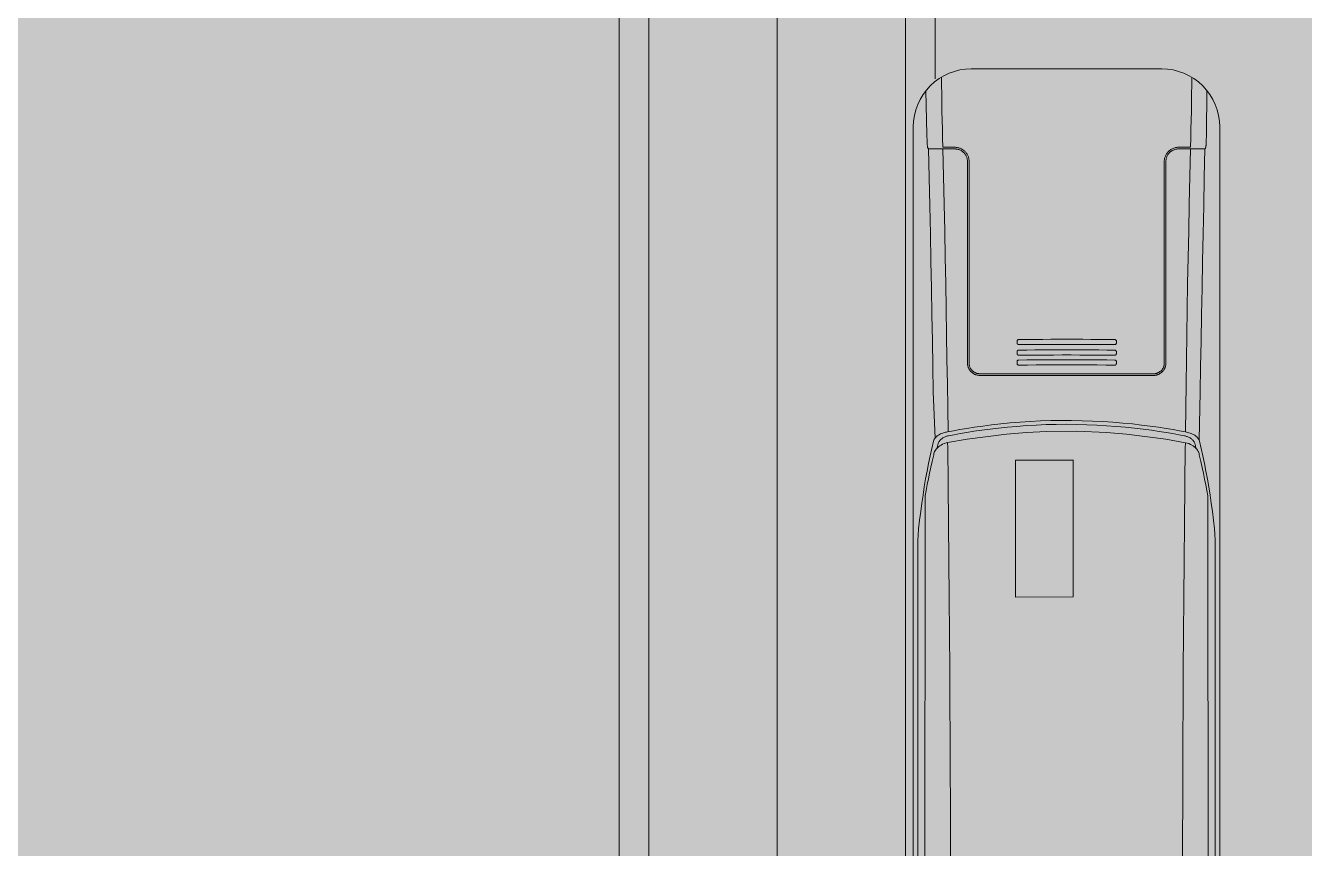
# Model space of a CAD drawing. Header units: millimetres. Extents: x 6914 to 9858, y -2771 to -210.
# Drawn here: x 8930.4 to 9085, y -1314.1 to -1214.6 of the extents above; entities that cross this region are included whole.
import ezdxf

# ---------------------------------------------------------------- set-up
doc = ezdxf.new("R2010")
doc.units = ezdxf.units.MM
doc.layers.get('0').update_dxf_attribs({"lineweight": 9})
doc.layers.add('THICK', color=7, linetype='Continuous', lineweight=13)
doc.layers.add('Штриховка шкафов', color=7, linetype='Continuous', lineweight=9)

# ---------------------------------------------------------------- blocks, each defined once
blk = doc.blocks.new('Из_буфера26433')
at = {"ltscale": 100}
h = blk.add_hatch(color=251, dxfattribs=at)
edge = h.paths.add_edge_path()
edge.add_arc((-276.54, -1111.08), 7, 180, 270, ccw=False)
edge.add_line((-283.54, -1111.08), (-283.54, -849.57))
edge.add_arc((-276.54, -849.57), 7, 90, 180, ccw=False)
edge.add_line((-276.54, -842.57), (-253.51, -842.57))
edge.add_arc((-253.51, -849.57), 7, 0, 90, ccw=False)
edge.add_line((-246.51, -849.57), (-246.51, -1111.08))
edge.add_arc((-253.51, -1111.08), 7, 270, 360, ccw=False)
edge.add_line((-253.51, -1118.08), (-276.54, -1118.08))
for p, q in [((-271.19, -889.85), (-264.2, -889.85)), ((-271.19, -889.85), (-271.19, -906.41)), ((-282.09, -897.78), (-282.21, -1029.44)), ((-247.95, -897.79), (-247.83, -1029.45)), ((-271.19, -906.41), (-264.2, -906.4))]:
    blk.add_line(p, q, dxfattribs=at)
blk.add_lwpolyline([(-276.54, -1118.08, -0.414214), (-283.54, -1111.08), (-283.54, -849.57, -0.414214), (-276.54, -842.57), (-253.51, -842.57, -0.414214), (-246.51, -849.57), (-246.51, -1111.08, -0.414214), (-253.51, -1118.08)], format="xyb", close=True, dxfattribs=at)
at = {"layer": 'THICK'}
for p, q in [((-284.5, -1.8), (-284.5, -1964.2)), ((-280.9, -3.6), (-280.9, -843.76)), ((-280.13, -843.56), (-280.1, -846.57)), ((-249.87, -843.59), (-249.9, -846.57)), ((-281.9, -850.5), (-282.03, -845.23)), ((-248.07, -845.16), (-248.1, -850.5)), ((-280.1, -846.57), (-280.08, -847.68)), ((-249.9, -846.57), (-249.92, -847.68)), ((-280.08, -847.68), (-280.05, -848.78)), ((-249.92, -847.68), (-249.95, -848.78)), ((-280.05, -848.78), (-280.02, -849.87)), ((-280.02, -849.87), (-280, -850.96)), ((-249.98, -849.87), (-250, -850.96)), ((-249.95, -848.78), (-249.98, -849.87)), ((-281.87, -851.38), (-281.9, -850.5)), ((-281.87, -851.45), (-281.87, -851.38)), ((-281.87, -851.52), (-281.87, -851.45)), ((-281.86, -851.58), (-281.87, -851.52)), ((-281.86, -851.65), (-281.86, -851.58)), ((-281.85, -851.71), (-281.86, -851.65)), ((-281.85, -851.77), (-281.85, -851.71)), ((-280, -850.96), (-279.97, -852.05)), ((-250, -850.96), (-250.03, -852.05)), ((-248.14, -851.65), (-248.15, -851.71)), ((-248.15, -851.71), (-248.15, -851.77)), ((-248.13, -851.52), (-248.14, -851.58)), ((-248.14, -851.58), (-248.14, -851.65)), ((-248.1, -850.5), (-248.13, -851.38)), ((-248.13, -851.38), (-248.13, -851.45)), ((-248.13, -851.45), (-248.13, -851.52)), ((-281.84, -851.82), (-281.85, -851.77)), ((-281.83, -851.88), (-281.84, -851.82)), ((-281.83, -851.93), (-281.83, -851.88)), ((-281.82, -851.97), (-281.83, -851.93)), ((-281.81, -852.02), (-281.82, -851.97)), ((-281.8, -852.06), (-281.81, -852.02)), ((-281.79, -852.09), (-281.8, -852.06)), ((-281.78, -852.13), (-281.79, -852.09)), ((-281.77, -852.16), (-281.78, -852.13)), ((-281.76, -852.18), (-281.77, -852.16)), ((-281.75, -852.2), (-281.76, -852.18)), ((-281.74, -852.22), (-281.75, -852.2)), ((-281.73, -852.24), (-281.74, -852.22)), ((-281.72, -852.25), (-281.73, -852.25)), ((-281.71, -852.25), (-281.72, -852.25)), ((-281.72, -852.25), (-281.72, -852.25)), ((-281.72, -852.25), (-281.72, -852.25)), ((-281.72, -852.25), (-281.72, -852.25)), ((-281.71, -852.25), (-281.71, -852.25)), ((-279.97, -852.25), (-281.71, -852.25)), ((-281.71, -852.25), (-281.63, -855.72)), ((-279.97, -852.25), (-279.89, -855.6)), ((-278.5, -852.05), (-278.43, -852.05)), ((-278.42, -852.25), (-278.5, -852.25)), ((-278.43, -852.05), (-278.35, -852.06)), ((-278.35, -852.26), (-278.42, -852.25)), ((-278.35, -852.06), (-278.27, -852.07)), ((-278.27, -852.27), (-278.35, -852.26)), ((-278.27, -852.07), (-278.19, -852.08)), ((-278.19, -852.28), (-278.27, -852.27)), ((-278.19, -852.08), (-278.11, -852.1)), ((-278.12, -852.3), (-278.19, -852.28)), ((-278.05, -852.32), (-278.12, -852.3)), ((-278.11, -852.1), (-278.03, -852.12)), ((-277.97, -852.35), (-278.05, -852.32)), ((-278.03, -852.12), (-277.95, -852.14)), ((-277.9, -852.37), (-277.97, -852.35)), ((-277.95, -852.14), (-277.86, -852.17)), ((-277.83, -852.41), (-277.9, -852.37)), ((-277.86, -852.17), (-277.78, -852.21)), ((-277.77, -852.44), (-277.83, -852.41)), ((-277.78, -852.21), (-277.7, -852.25)), ((-277.7, -852.48), (-277.77, -852.44)), ((-277.7, -852.25), (-277.62, -852.3)), ((-277.64, -852.52), (-277.7, -852.48)), ((-277.58, -852.57), (-277.64, -852.52)), ((-277.62, -852.3), (-277.54, -852.35)), ((-277.52, -852.62), (-277.58, -852.57)), ((-277.54, -852.35), (-277.47, -852.4)), ((-277.46, -852.67), (-277.52, -852.62)), ((-277.47, -852.4), (-277.4, -852.46)), ((-277.41, -852.72), (-277.46, -852.67)), ((-277.36, -852.78), (-277.41, -852.72)), ((-277.4, -852.46), (-277.33, -852.52)), ((-277.31, -852.84), (-277.36, -852.78)), ((-277.33, -852.52), (-277.27, -852.58)), ((-277.27, -852.9), (-277.31, -852.84)), ((-277.27, -852.58), (-277.21, -852.65)), ((-277.22, -852.96), (-277.27, -852.9)), ((-277.19, -853.03), (-277.22, -852.96)), ((-277.21, -852.65), (-277.15, -852.72)), ((-277.15, -853.09), (-277.19, -853.03)), ((-277.15, -852.72), (-277.1, -852.79)), ((-277.12, -853.16), (-277.15, -853.09)), ((-277.09, -853.23), (-277.12, -853.16)), ((-277.1, -852.79), (-277.05, -852.87)), ((-277.07, -853.3), (-277.09, -853.23)), ((-277.05, -852.87), (-277, -852.95)), ((-277, -852.95), (-276.96, -853.03)), ((-276.96, -853.03), (-276.93, -853.11)), ((-276.93, -853.11), (-276.89, -853.19)), ((-276.89, -853.19), (-276.87, -853.27)), ((-253.14, -853.3), (-253.11, -853.2)), ((-253.11, -853.2), (-253.07, -853.11)), ((-253.07, -853.11), (-253.03, -853.01)), ((-253.03, -853.01), (-252.98, -852.92)), ((-252.98, -852.92), (-252.93, -852.83)), ((-252.91, -853.24), (-252.94, -853.32)), ((-252.93, -852.83), (-252.87, -852.75)), ((-252.88, -853.16), (-252.91, -853.24)), ((-252.84, -853.08), (-252.88, -853.16)), ((-252.87, -852.75), (-252.81, -852.66)), ((-252.8, -853), (-252.84, -853.08)), ((-252.81, -852.66), (-252.74, -852.59)), ((-252.76, -852.93), (-252.8, -853)), ((-252.71, -852.86), (-252.76, -852.93)), ((-252.74, -852.59), (-252.66, -852.51)), ((-252.65, -852.79), (-252.71, -852.86)), ((-252.66, -852.51), (-252.59, -852.44)), ((-252.6, -852.73), (-252.65, -852.79)), ((-252.53, -852.66), (-252.6, -852.73)), ((-252.59, -852.44), (-252.51, -852.38)), ((-252.47, -852.61), (-252.53, -852.66)), ((-252.51, -852.38), (-252.42, -852.32)), ((-252.4, -852.55), (-252.47, -852.61)), ((-252.42, -852.32), (-252.33, -852.27)), ((-252.33, -852.5), (-252.4, -852.55)), ((-252.33, -852.27), (-252.24, -852.22)), ((-252.26, -852.45), (-252.33, -852.5)), ((-252.18, -852.41), (-252.26, -852.45)), ((-252.24, -852.22), (-252.14, -852.18)), ((-252.1, -852.38), (-252.18, -852.41)), ((-252.14, -852.18), (-252.05, -852.14)), ((-252.02, -852.34), (-252.1, -852.38)), ((-252.05, -852.14), (-251.95, -852.11)), ((-251.94, -852.31), (-252.02, -852.34)), ((-251.95, -852.11), (-251.86, -852.09)), ((-251.85, -852.29), (-251.94, -852.31)), ((-251.86, -852.09), (-251.76, -852.07)), ((-251.76, -852.27), (-251.85, -852.29)), ((-251.76, -852.07), (-251.67, -852.06)), ((-251.68, -852.26), (-251.76, -852.27)), ((-251.59, -852.25), (-251.68, -852.26)), ((-251.67, -852.06), (-251.59, -852.05)), ((-251.59, -852.05), (-250.03, -852.05)), ((-248.29, -852.25), (-251.59, -852.25)), ((-250.03, -852.25), (-250.11, -855.6)), ((-248.29, -852.25), (-248.37, -855.72)), ((-248.28, -852.25), (-248.29, -852.25)), ((-248.29, -852.25), (-248.29, -852.25)), ((-248.29, -852.25), (-248.29, -852.25)), ((-248.29, -852.25), (-248.29, -852.25)), ((-248.29, -852.25), (-248.29, -852.25)), ((-248.27, -852.25), (-248.28, -852.25)), ((-248.28, -852.25), (-248.28, -852.25)), ((-248.28, -852.25), (-248.28, -852.25)), ((-248.28, -852.25), (-248.28, -852.25)), ((-248.28, -852.25), (-248.28, -852.25)), ((-248.28, -852.25), (-248.28, -852.25)), ((-248.28, -852.25), (-248.28, -852.25)), ((-248.28, -852.25), (-248.28, -852.25)), ((-248.28, -852.25), (-248.28, -852.25)), ((-248.28, -852.25), (-248.28, -852.25)), ((-248.28, -852.25), (-248.28, -852.25)), ((-248.28, -852.25), (-248.28, -852.25)), ((-248.28, -852.25), (-248.28, -852.25)), ((-248.28, -852.25), (-248.28, -852.25)), ((-248.28, -852.25), (-248.28, -852.25)), ((-248.28, -852.25), (-248.28, -852.25)), ((-248.26, -852.22), (-248.27, -852.24)), ((-248.27, -852.25), (-248.27, -852.25)), ((-248.27, -852.25), (-248.27, -852.25)), ((-248.25, -852.2), (-248.26, -852.22)), ((-248.24, -852.18), (-248.25, -852.2)), ((-248.23, -852.16), (-248.24, -852.18)), ((-248.22, -852.13), (-248.23, -852.16)), ((-248.21, -852.09), (-248.22, -852.13)), ((-248.2, -852.06), (-248.21, -852.09)), ((-248.19, -852.02), (-248.2, -852.06)), ((-248.18, -851.97), (-248.19, -852.02)), ((-248.17, -851.93), (-248.18, -851.97)), ((-248.16, -851.82), (-248.17, -851.88)), ((-248.17, -851.88), (-248.17, -851.93)), ((-248.15, -851.77), (-248.16, -851.82)), ((-277.05, -853.38), (-277.07, -853.3)), ((-277.03, -853.45), (-277.05, -853.38)), ((-277.02, -853.52), (-277.03, -853.45)), ((-277.01, -853.6), (-277.02, -853.52)), ((-277, -853.67), (-277.01, -853.6)), ((-277, -853.75), (-277, -853.67)), ((-277, -878.12), (-277, -853.75)), ((-276.87, -853.27), (-276.85, -853.36)), ((-276.85, -853.36), (-276.83, -853.44)), ((-276.83, -853.44), (-276.82, -853.52)), ((-276.82, -853.52), (-276.81, -853.6)), ((-276.81, -853.6), (-276.8, -853.67)), ((-276.8, -853.67), (-276.8, -853.75)), ((-276.8, -853.75), (-276.8, -878.12)), ((-253.2, -853.66), (-253.19, -853.57)), ((-253.2, -853.75), (-253.2, -853.66)), ((-253.2, -854.01), (-253.2, -854.12)), ((-253.19, -853.57), (-253.18, -853.48)), ((-253.18, -853.48), (-253.16, -853.39)), ((-253.16, -853.39), (-253.14, -853.3)), ((-252.99, -853.58), (-253, -853.66)), ((-253, -853.66), (-253, -853.75)), ((-253, -853.75), (-253, -878.12)), ((-252.98, -853.49), (-252.99, -853.58)), ((-252.96, -853.41), (-252.98, -853.49)), ((-252.94, -853.32), (-252.96, -853.41)), ((-281.63, -855.72), (-281.56, -859.14)), ((-279.89, -855.6), (-279.82, -858.91)), ((-250.11, -855.6), (-250.18, -858.91)), ((-248.37, -855.72), (-248.44, -859.14)), ((-281.56, -859.14), (-281.48, -862.51)), ((-279.82, -858.91), (-279.75, -862.17)), ((-250.18, -858.91), (-250.25, -862.17)), ((-248.44, -859.14), (-248.51, -862.51)), ((-281.48, -862.51), (-281.42, -865.82)), ((-279.75, -862.17), (-279.68, -865.37)), ((-250.25, -862.17), (-250.32, -865.38)), ((-248.51, -862.51), (-248.58, -865.83)), ((-279.68, -865.37), (-279.62, -868.53)), ((-250.32, -865.38), (-250.38, -868.53)), ((-281.42, -865.82), (-281.36, -869.08)), ((-248.58, -865.83), (-248.64, -869.09)), ((-279.62, -868.53), (-279.57, -871.63)), ((-250.38, -868.53), (-250.43, -871.65)), ((-281.36, -869.08), (-281.3, -872.29)), ((-248.64, -869.09), (-248.7, -872.31)), ((-279.57, -871.63), (-279.52, -874.69)), ((-250.43, -871.65), (-250.49, -874.71)), ((-281.3, -872.29), (-281.24, -875.44)), ((-248.7, -872.31), (-248.76, -875.47)), ((-279.52, -874.69), (-279.47, -877.7)), ((-250.49, -874.71), (-250.53, -877.72)), ((-281.24, -875.44), (-281.2, -878.55)), ((-270.99, -875.42), (-271, -875.45)), ((-271, -875.45), (-271, -875.49)), ((-271, -875.49), (-271, -875.68)), ((-271, -875.68), (-271, -875.69)), ((-271, -875.71), (-271, -875.68)), ((-271, -875.71), (-271, -875.72)), ((-271, -875.72), (-271, -875.72)), ((-271, -875.72), (-271, -875.73)), ((-271, -875.73), (-271, -875.74)), ((-271, -875.74), (-270.99, -875.75)), ((-270.97, -875.39), (-270.99, -875.42)), ((-270.99, -875.42), (-270.99, -875.42)), ((-270.99, -875.75), (-270.99, -875.76)), ((-270.99, -875.76), (-270.99, -875.77)), ((-270.99, -875.77), (-270.99, -875.78)), ((-270.99, -875.78), (-270.98, -875.78)), ((-270.98, -875.78), (-270.98, -875.79)), ((-270.98, -875.79), (-270.98, -875.8)), ((-270.98, -875.8), (-270.97, -875.81)), ((-270.95, -875.36), (-270.97, -875.39)), ((-270.97, -875.8), (-270.96, -875.82)), ((-270.96, -875.82), (-270.96, -875.83)), ((-270.96, -875.83), (-270.95, -875.84)), ((-270.93, -875.34), (-270.95, -875.36)), ((-270.95, -875.84), (-270.94, -875.84)), ((-270.94, -875.84), (-270.94, -875.85)), ((-270.94, -875.85), (-270.93, -875.85)), ((-270.9, -875.32), (-270.93, -875.34)), ((-270.93, -875.85), (-270.92, -875.86)), ((-270.92, -875.86), (-270.92, -875.86)), ((-270.92, -875.86), (-270.91, -875.87)), ((-270.91, -875.87), (-270.9, -875.87)), ((-270.87, -875.3), (-270.9, -875.32)), ((-270.9, -875.87), (-270.89, -875.88)), ((-270.89, -875.88), (-270.89, -875.88)), ((-270.89, -875.88), (-270.88, -875.89)), ((-270.88, -875.89), (-270.87, -875.89)), ((-270.84, -875.29), (-270.87, -875.3)), ((-270.87, -875.89), (-270.86, -875.89)), ((-270.86, -875.89), (-270.85, -875.89)), ((-270.85, -875.89), (-270.84, -875.9)), ((-270.8, -875.29), (-270.84, -875.29)), ((-270.84, -875.9), (-270.84, -875.9)), ((-270.84, -875.9), (-270.83, -875.9)), ((-270.83, -875.9), (-270.82, -875.9)), ((-270.82, -875.9), (-270.81, -875.9)), ((-270.81, -875.9), (-270.8, -875.9)), ((-269.83, -875.28), (-270.8, -875.29)), ((-270.8, -875.9), (-269.75, -875.89)), ((-268.87, -875.27), (-269.83, -875.28)), ((-269.75, -875.89), (-268.69, -875.88)), ((-267.9, -875.27), (-268.87, -875.27)), ((-268.69, -875.88), (-267.64, -875.88)), ((-266.93, -875.26), (-267.9, -875.27)), ((-267.64, -875.88), (-266.58, -875.87)), ((-265.97, -875.26), (-266.93, -875.26)), ((-266.58, -875.87), (-265.53, -875.87)), ((-265, -875.26), (-265.97, -875.26)), ((-265.53, -875.87), (-264.47, -875.87)), ((-264.03, -875.26), (-265, -875.26)), ((-264.47, -875.87), (-263.42, -875.87)), ((-263.07, -875.26), (-264.03, -875.26)), ((-263.42, -875.87), (-262.36, -875.88)), ((-262.1, -875.27), (-263.07, -875.26)), ((-262.36, -875.88), (-261.31, -875.88)), ((-261.13, -875.27), (-262.1, -875.27)), ((-261.31, -875.88), (-260.25, -875.89)), ((-260.17, -875.28), (-261.13, -875.27)), ((-260.25, -875.89), (-259.2, -875.9)), ((-259.2, -875.29), (-260.17, -875.28)), ((-259.16, -875.29), (-259.2, -875.29)), ((-259.2, -875.9), (-259.19, -875.9)), ((-259.19, -875.9), (-259.18, -875.9)), ((-259.18, -875.9), (-259.17, -875.9)), ((-259.17, -875.9), (-259.16, -875.9)), ((-259.13, -875.3), (-259.16, -875.29)), ((-259.16, -875.9), (-259.15, -875.89)), ((-259.16, -875.9), (-259.16, -875.9)), ((-259.15, -875.89), (-259.14, -875.89)), ((-259.14, -875.89), (-259.13, -875.89)), ((-259.1, -875.32), (-259.13, -875.3)), ((-259.13, -875.89), (-259.12, -875.89)), ((-259.12, -875.89), (-259.11, -875.88)), ((-259.11, -875.88), (-259.1, -875.87)), ((-259.11, -875.88), (-259.11, -875.88)), ((-259.07, -875.34), (-259.1, -875.32)), ((-259.1, -875.87), (-259.09, -875.87)), ((-259.09, -875.87), (-259.08, -875.86)), ((-259.08, -875.86), (-259.07, -875.85)), ((-259.08, -875.86), (-259.08, -875.86)), ((-259.05, -875.36), (-259.07, -875.34)), ((-259.07, -875.85), (-259.06, -875.85)), ((-259.06, -875.85), (-259.06, -875.84)), ((-259.06, -875.84), (-259.05, -875.84)), ((-259.03, -875.39), (-259.05, -875.36)), ((-259.05, -875.84), (-259.04, -875.83)), ((-259.04, -875.82), (-259.03, -875.81)), ((-259.04, -875.83), (-259.04, -875.82)), ((-259.01, -875.42), (-259.03, -875.39)), ((-259.03, -875.81), (-259.02, -875.8)), ((-259.03, -875.81), (-259.03, -875.81)), ((-259.02, -875.79), (-259.02, -875.78)), ((-259.02, -875.78), (-259.01, -875.78)), ((-259.02, -875.8), (-259.02, -875.79)), ((-259, -875.45), (-259.01, -875.42)), ((-259.01, -875.75), (-259, -875.74)), ((-259.01, -875.76), (-259.01, -875.75)), ((-259.01, -875.77), (-259.01, -875.76)), ((-259.01, -875.78), (-259.01, -875.77)), ((-259, -875.49), (-259, -875.45)), ((-259, -875.68), (-259, -875.49)), ((-259, -875.69), (-259, -875.68)), ((-259, -875.71), (-259, -875.68)), ((-259, -875.7), (-259, -875.69)), ((-259, -875.72), (-259, -875.71)), ((-259, -875.73), (-259, -875.72)), ((-259, -875.72), (-259, -875.72)), ((-259, -875.74), (-259, -875.73)), ((-248.76, -875.47), (-248.81, -878.57)), ((-279.47, -877.7), (-279.42, -880.67)), ((-270.99, -876.71), (-271, -876.73)), ((-271, -876.73), (-271, -876.77)), ((-271, -876.77), (-271, -876.97)), ((-271, -876.97), (-271, -876.97)), ((-271, -876.99), (-271, -876.97)), ((-271, -876.99), (-271, -877)), ((-271, -877), (-271, -877.01)), ((-271, -877.01), (-271, -877.01)), ((-271, -877.01), (-271, -877.02)), ((-271, -877.02), (-270.99, -877.03)), ((-270.99, -877.9), (-271, -877.93)), ((-271, -877.93), (-271, -877.97)), ((-271, -877.97), (-271, -878.16)), ((-270.97, -876.67), (-270.99, -876.7)), ((-270.99, -876.7), (-270.99, -876.71)), ((-270.99, -877.03), (-270.99, -877.04)), ((-270.99, -877.04), (-270.99, -877.05)), ((-270.99, -877.05), (-270.99, -877.06)), ((-270.99, -877.06), (-270.98, -877.07)), ((-270.97, -877.87), (-270.99, -877.9)), ((-270.99, -877.9), (-270.99, -877.9)), ((-270.98, -877.07), (-270.98, -877.07)), ((-270.98, -877.07), (-270.98, -877.08)), ((-270.98, -877.08), (-270.97, -877.09)), ((-270.95, -876.64), (-270.97, -876.67)), ((-270.97, -877.08), (-270.96, -877.1)), ((-270.95, -877.84), (-270.97, -877.87)), ((-270.96, -877.1), (-270.96, -877.11)), ((-270.96, -877.11), (-270.95, -877.12)), ((-270.93, -876.62), (-270.95, -876.64)), ((-270.95, -877.12), (-270.94, -877.12)), ((-270.93, -877.82), (-270.95, -877.84)), ((-270.94, -877.12), (-270.94, -877.13)), ((-270.94, -877.13), (-270.93, -877.14)), ((-270.9, -876.6), (-270.93, -876.62)), ((-270.93, -877.14), (-270.92, -877.14)), ((-270.9, -877.8), (-270.93, -877.82)), ((-270.92, -877.14), (-270.92, -877.15)), ((-270.92, -877.15), (-270.91, -877.15)), ((-270.91, -877.15), (-270.9, -877.16)), ((-270.87, -876.58), (-270.9, -876.6)), ((-270.9, -877.16), (-270.89, -877.16)), ((-270.87, -877.78), (-270.9, -877.8)), ((-270.89, -877.16), (-270.89, -877.16)), ((-270.89, -877.16), (-270.88, -877.17)), ((-270.88, -877.17), (-270.87, -877.17)), ((-270.84, -876.57), (-270.87, -876.58)), ((-270.87, -877.17), (-270.86, -877.17)), ((-270.84, -877.77), (-270.87, -877.78)), ((-270.86, -877.17), (-270.85, -877.18)), ((-270.85, -877.18), (-270.84, -877.18)), ((-270.8, -876.57), (-270.84, -876.57)), ((-270.84, -877.18), (-270.84, -877.18)), ((-270.84, -877.18), (-270.83, -877.18)), ((-270.8, -877.77), (-270.84, -877.77)), ((-270.83, -877.18), (-270.82, -877.18)), ((-270.82, -877.18), (-270.81, -877.18)), ((-270.81, -877.18), (-270.8, -877.18)), ((-269.83, -876.56), (-270.8, -876.57)), ((-270.8, -877.18), (-269.75, -877.17)), ((-269.83, -877.76), (-270.8, -877.77)), ((-268.87, -876.55), (-269.83, -876.56)), ((-268.87, -877.75), (-269.83, -877.76)), ((-269.75, -877.17), (-268.69, -877.17)), ((-267.9, -876.55), (-268.87, -876.55)), ((-267.9, -877.75), (-268.87, -877.75)), ((-268.69, -877.17), (-267.64, -877.16)), ((-266.93, -876.54), (-267.9, -876.55)), ((-266.93, -877.74), (-267.9, -877.75)), ((-267.64, -877.16), (-266.58, -877.16)), ((-265.97, -876.54), (-266.93, -876.54)), ((-265.97, -877.74), (-266.93, -877.74)), ((-266.58, -877.16), (-265.53, -877.15)), ((-265, -876.54), (-265.97, -876.54)), ((-265, -877.74), (-265.97, -877.74)), ((-265.53, -877.15), (-264.47, -877.15)), ((-264.03, -876.54), (-265, -876.54)), ((-264.03, -877.74), (-265, -877.74)), ((-264.47, -877.15), (-263.42, -877.16)), ((-263.07, -876.54), (-264.03, -876.54)), ((-263.07, -877.74), (-264.03, -877.74)), ((-263.42, -877.16), (-262.36, -877.16)), ((-262.1, -876.55), (-263.07, -876.54)), ((-262.1, -877.75), (-263.07, -877.74)), ((-262.36, -877.16), (-261.31, -877.17)), ((-261.13, -876.55), (-262.1, -876.55)), ((-261.13, -877.75), (-262.1, -877.75)), ((-261.31, -877.17), (-260.25, -877.17)), ((-260.17, -876.56), (-261.13, -876.55)), ((-260.17, -877.76), (-261.13, -877.75)), ((-260.25, -877.17), (-259.2, -877.18)), ((-259.2, -876.57), (-260.17, -876.56)), ((-259.2, -877.77), (-260.17, -877.76)), ((-259.16, -876.57), (-259.2, -876.57)), ((-259.2, -877.18), (-259.19, -877.18)), ((-259.16, -877.77), (-259.2, -877.77)), ((-259.19, -877.18), (-259.18, -877.18)), ((-259.18, -877.18), (-259.17, -877.18)), ((-259.17, -877.18), (-259.16, -877.18)), ((-259.13, -876.58), (-259.16, -876.57)), ((-259.16, -877.18), (-259.16, -877.18)), ((-259.16, -877.18), (-259.15, -877.18)), ((-259.13, -877.78), (-259.16, -877.77)), ((-259.15, -877.18), (-259.14, -877.17)), ((-259.14, -877.17), (-259.13, -877.17)), ((-259.1, -876.6), (-259.13, -876.58)), ((-259.13, -877.17), (-259.12, -877.17)), ((-259.1, -877.8), (-259.13, -877.78)), ((-259.12, -877.17), (-259.11, -877.16)), ((-259.11, -877.16), (-259.11, -877.16)), ((-259.11, -877.16), (-259.1, -877.16)), ((-259.07, -876.62), (-259.1, -876.6)), ((-259.1, -877.16), (-259.09, -877.15)), ((-259.07, -877.82), (-259.1, -877.8)), ((-259.09, -877.15), (-259.08, -877.15)), ((-259.08, -877.15), (-259.08, -877.14)), ((-259.08, -877.14), (-259.07, -877.14)), ((-259.05, -876.64), (-259.07, -876.62)), ((-259.07, -877.14), (-259.06, -877.13)), ((-259.05, -877.84), (-259.07, -877.82)), ((-259.06, -877.13), (-259.06, -877.12)), ((-259.06, -877.12), (-259.05, -877.12)), ((-259.03, -876.67), (-259.05, -876.64)), ((-259.05, -877.12), (-259.04, -877.11)), ((-259.03, -877.87), (-259.05, -877.84)), ((-259.04, -877.11), (-259.04, -877.1)), ((-259.04, -877.1), (-259.03, -877.1)), ((-259.01, -876.7), (-259.03, -876.67)), ((-259.03, -877.09), (-259.02, -877.08)), ((-259.03, -877.1), (-259.03, -877.09)), ((-259.01, -877.9), (-259.03, -877.87)), ((-259.02, -877.07), (-259.01, -877.06)), ((-259.02, -877.08), (-259.02, -877.07)), ((-259.02, -877.07), (-259.02, -877.07)), ((-259, -876.73), (-259.01, -876.7)), ((-259.01, -877.03), (-259, -877.02)), ((-259.01, -877.04), (-259.01, -877.03)), ((-259.01, -877.05), (-259.01, -877.04)), ((-259.01, -877.06), (-259.01, -877.05)), ((-259, -877.93), (-259.01, -877.9)), ((-259, -876.77), (-259, -876.73)), ((-259, -876.97), (-259, -876.77)), ((-259, -876.98), (-259, -876.97)), ((-259, -876.97), (-259, -876.97)), ((-259, -876.99), (-259, -876.97)), ((-259, -877), (-259, -876.99)), ((-259, -877.01), (-259, -877)), ((-259, -877.02), (-259, -877.01)), ((-259, -877.01), (-259, -877.01)), ((-259, -877.97), (-259, -877.93)), ((-259, -878.16), (-259, -877.97)), ((-250.53, -877.72), (-250.58, -880.68)), ((-281.2, -878.55), (-281.15, -881.61)), ((-277, -878.19), (-277, -878.12)), ((-276.99, -878.26), (-277, -878.19)), ((-276.99, -878.32), (-276.99, -878.26)), ((-276.98, -878.39), (-276.99, -878.32)), ((-276.96, -878.46), (-276.98, -878.39)), ((-276.95, -878.52), (-276.96, -878.46)), ((-276.93, -878.59), (-276.95, -878.52)), ((-276.9, -878.65), (-276.93, -878.59)), ((-276.88, -878.71), (-276.9, -878.65)), ((-276.85, -878.77), (-276.88, -878.71)), ((-276.82, -878.83), (-276.85, -878.77)), ((-276.79, -878.89), (-276.82, -878.83)), ((-276.8, -878.12), (-276.8, -878.18)), ((-276.8, -878.18), (-276.79, -878.24)), ((-276.79, -878.24), (-276.79, -878.3)), ((-276.79, -878.3), (-276.78, -878.36)), ((-276.75, -878.95), (-276.79, -878.89)), ((-276.78, -878.36), (-276.77, -878.41)), ((-276.77, -878.41), (-276.75, -878.47)), ((-276.75, -878.47), (-276.74, -878.52)), ((-276.72, -879), (-276.75, -878.95)), ((-276.74, -878.52), (-276.72, -878.58)), ((-276.72, -878.58), (-276.7, -878.63)), ((-276.68, -879.06), (-276.72, -879)), ((-276.7, -878.63), (-276.67, -878.69)), ((-276.63, -879.11), (-276.68, -879.06)), ((-276.67, -878.69), (-276.65, -878.74)), ((-276.65, -878.74), (-276.62, -878.79)), ((-276.59, -879.16), (-276.63, -879.11)), ((-276.62, -878.79), (-276.59, -878.84)), ((-276.59, -878.84), (-276.55, -878.89)), ((-276.54, -879.2), (-276.59, -879.16)), ((-276.55, -878.89), (-276.52, -878.93)), ((-276.49, -879.25), (-276.54, -879.2)), ((-276.52, -878.93), (-276.48, -878.98)), ((-276.44, -879.29), (-276.49, -879.25)), ((-276.48, -878.98), (-276.44, -879.02)), ((-276.44, -879.02), (-276.4, -879.06)), ((-276.39, -879.33), (-276.44, -879.29)), ((-276.4, -879.06), (-276.36, -879.1)), ((-276.33, -879.37), (-276.39, -879.33)), ((-276.36, -879.1), (-276.31, -879.14)), ((-276.27, -879.41), (-276.33, -879.37)), ((-276.31, -879.14), (-276.27, -879.17)), ((-276.27, -879.17), (-276.22, -879.21)), ((-276.22, -879.44), (-276.27, -879.41)), ((-276.22, -879.21), (-276.17, -879.24)), ((-276.16, -879.47), (-276.22, -879.44)), ((-276.17, -879.24), (-276.12, -879.27)), ((-276.09, -879.5), (-276.16, -879.47)), ((-276.12, -879.27), (-276.07, -879.29)), ((-276.03, -879.53), (-276.09, -879.5)), ((-276.07, -879.29), (-276.02, -879.32)), ((-275.97, -879.55), (-276.03, -879.53)), ((-276.02, -879.32), (-275.96, -879.34)), ((-275.96, -879.34), (-275.91, -879.36)), ((-275.91, -879.36), (-275.85, -879.38)), ((-275.85, -879.38), (-275.79, -879.39)), ((-275.79, -879.39), (-275.73, -879.4)), ((-275.73, -879.4), (-275.68, -879.41)), ((-275.68, -879.41), (-275.62, -879.42)), ((-275.62, -879.42), (-275.56, -879.42)), ((-275.56, -879.42), (-275.5, -879.42)), ((-275.5, -879.42), (-274.61, -879.42)), ((-274.61, -879.42), (-273.7, -879.42)), ((-273.7, -879.42), (-272.79, -879.42)), ((-272.79, -879.42), (-271.87, -879.42)), ((-271.87, -879.42), (-270.95, -879.42)), ((-271, -878.16), (-271, -878.17)), ((-271, -878.19), (-271, -878.16)), ((-271, -878.19), (-271, -878.2)), ((-271, -878.2), (-271, -878.2)), ((-271, -878.2), (-271, -878.21)), ((-271, -878.21), (-271, -878.22)), ((-271, -878.22), (-270.99, -878.23)), ((-270.99, -878.23), (-270.99, -878.24)), ((-270.99, -878.24), (-270.99, -878.25)), ((-270.99, -878.25), (-270.99, -878.26)), ((-270.99, -878.26), (-270.98, -878.26)), ((-270.98, -878.26), (-270.98, -878.27)), ((-270.98, -878.27), (-270.98, -878.28)), ((-270.98, -878.28), (-270.97, -878.29)), ((-270.97, -878.28), (-270.96, -878.3)), ((-270.96, -878.3), (-270.96, -878.31)), ((-270.96, -878.31), (-270.95, -878.32)), ((-270.95, -878.32), (-270.94, -878.32)), ((-270.95, -879.42), (-270.01, -879.42)), ((-270.94, -878.32), (-270.94, -878.33)), ((-270.94, -878.33), (-270.93, -878.33)), ((-270.93, -878.33), (-270.92, -878.34)), ((-270.92, -878.34), (-270.92, -878.35)), ((-270.92, -878.35), (-270.91, -878.35)), ((-270.91, -878.35), (-270.9, -878.35)), ((-270.9, -878.35), (-270.89, -878.36)), ((-270.89, -878.36), (-270.89, -878.36)), ((-270.89, -878.36), (-270.88, -878.37)), ((-270.88, -878.37), (-270.87, -878.37)), ((-270.87, -878.37), (-270.86, -878.37)), ((-270.86, -878.37), (-270.85, -878.37)), ((-270.85, -878.37), (-270.84, -878.38)), ((-270.84, -878.38), (-270.84, -878.38)), ((-270.84, -878.38), (-270.83, -878.38)), ((-270.83, -878.38), (-270.82, -878.38)), ((-270.82, -878.38), (-270.81, -878.38)), ((-270.81, -878.38), (-270.8, -878.38)), ((-270.8, -878.38), (-269.75, -878.37)), ((-270.01, -879.42), (-269.07, -879.42)), ((-269.75, -878.37), (-268.69, -878.36)), ((-269.07, -879.42), (-267.91, -879.42)), ((-268.69, -878.36), (-267.64, -878.36)), ((-267.91, -879.42), (-266.74, -879.42)), ((-267.64, -878.36), (-266.58, -878.35)), ((-266.74, -879.42), (-265.58, -879.42)), ((-266.58, -878.35), (-265.53, -878.35)), ((-265.58, -879.42), (-264.42, -879.42)), ((-265.53, -878.35), (-264.47, -878.35)), ((-264.47, -878.35), (-263.42, -878.35)), ((-264.42, -879.42), (-263.26, -879.42)), ((-263.42, -878.35), (-262.36, -878.36)), ((-263.26, -879.42), (-262.09, -879.42)), ((-262.36, -878.36), (-261.31, -878.36)), ((-262.09, -879.42), (-260.93, -879.42)), ((-261.31, -878.36), (-260.25, -878.37)), ((-260.93, -879.42), (-259.99, -879.42)), ((-260.25, -878.37), (-259.2, -878.38)), ((-259.99, -879.42), (-259.05, -879.42)), ((-259.2, -878.38), (-259.19, -878.38)), ((-259.19, -878.38), (-259.18, -878.38)), ((-259.18, -878.38), (-259.17, -878.38)), ((-259.17, -878.38), (-259.16, -878.38)), ((-259.16, -878.38), (-259.15, -878.37)), ((-259.16, -878.38), (-259.16, -878.38)), ((-259.15, -878.37), (-259.14, -878.37)), ((-259.14, -878.37), (-259.13, -878.37)), ((-259.13, -878.37), (-259.12, -878.37)), ((-259.12, -878.37), (-259.11, -878.36)), ((-259.11, -878.36), (-259.1, -878.35)), ((-259.11, -878.36), (-259.11, -878.36)), ((-259.1, -878.35), (-259.09, -878.35)), ((-259.09, -878.35), (-259.08, -878.35)), ((-259.08, -878.34), (-259.07, -878.33)), ((-259.08, -878.35), (-259.08, -878.34)), ((-259.07, -878.33), (-259.06, -878.33)), ((-259.06, -878.33), (-259.06, -878.32)), ((-259.06, -878.32), (-259.05, -878.32)), ((-259.05, -878.32), (-259.04, -878.31)), ((-259.05, -879.42), (-258.13, -879.42)), ((-259.04, -878.3), (-259.03, -878.29)), ((-259.04, -878.31), (-259.04, -878.3)), ((-259.03, -878.29), (-259.02, -878.28)), ((-259.03, -878.29), (-259.03, -878.29)), ((-259.02, -878.27), (-259.02, -878.26)), ((-259.02, -878.26), (-259.01, -878.26)), ((-259.02, -878.28), (-259.02, -878.27)), ((-259.01, -878.23), (-259, -878.22)), ((-259.01, -878.24), (-259.01, -878.23)), ((-259.01, -878.25), (-259.01, -878.24)), ((-259.01, -878.26), (-259.01, -878.25)), ((-259, -878.17), (-259, -878.16)), ((-259, -878.19), (-259, -878.16)), ((-259, -878.18), (-259, -878.17)), ((-259, -878.2), (-259, -878.19)), ((-259, -878.21), (-259, -878.2)), ((-259, -878.2), (-259, -878.2)), ((-259, -878.22), (-259, -878.21)), ((-258.13, -879.42), (-257.21, -879.42)), ((-257.21, -879.42), (-256.3, -879.42)), ((-256.3, -879.42), (-255.39, -879.42)), ((-255.39, -879.42), (-254.5, -879.42)), ((-254.5, -879.42), (-254.44, -879.42)), ((-254.44, -879.42), (-254.38, -879.42)), ((-254.38, -879.42), (-254.32, -879.41)), ((-254.32, -879.41), (-254.27, -879.4)), ((-254.27, -879.4), (-254.21, -879.39)), ((-254.21, -879.39), (-254.15, -879.38)), ((-254.15, -879.38), (-254.1, -879.36)), ((-254.1, -879.36), (-254.04, -879.34)), ((-254.04, -879.34), (-253.99, -879.32)), ((-253.97, -879.53), (-254.03, -879.55)), ((-253.99, -879.32), (-253.93, -879.29)), ((-253.91, -879.5), (-253.97, -879.53)), ((-253.93, -879.29), (-253.88, -879.27)), ((-253.84, -879.47), (-253.91, -879.5)), ((-253.88, -879.27), (-253.83, -879.24)), ((-253.78, -879.44), (-253.84, -879.47)), ((-253.83, -879.24), (-253.78, -879.21)), ((-253.78, -879.21), (-253.73, -879.17)), ((-253.73, -879.41), (-253.78, -879.44)), ((-253.73, -879.17), (-253.69, -879.14)), ((-253.67, -879.37), (-253.73, -879.41)), ((-253.69, -879.14), (-253.64, -879.1)), ((-253.61, -879.33), (-253.67, -879.37)), ((-253.64, -879.1), (-253.6, -879.06)), ((-253.56, -879.29), (-253.61, -879.33)), ((-253.6, -879.06), (-253.56, -879.02)), ((-253.56, -879.02), (-253.52, -878.98)), ((-253.51, -879.25), (-253.56, -879.29)), ((-253.52, -878.98), (-253.48, -878.93)), ((-253.46, -879.2), (-253.51, -879.25)), ((-253.48, -878.93), (-253.45, -878.89)), ((-253.41, -879.16), (-253.46, -879.2)), ((-253.45, -878.89), (-253.41, -878.84)), ((-253.41, -878.84), (-253.38, -878.79)), ((-253.37, -879.11), (-253.41, -879.16)), ((-253.38, -878.79), (-253.35, -878.74)), ((-253.32, -879.06), (-253.37, -879.11)), ((-253.35, -878.74), (-253.33, -878.69)), ((-253.33, -878.69), (-253.3, -878.63)), ((-253.28, -879), (-253.32, -879.06)), ((-253.3, -878.63), (-253.28, -878.58)), ((-253.28, -878.58), (-253.26, -878.52)), ((-253.25, -878.95), (-253.28, -879)), ((-253.26, -878.52), (-253.25, -878.47)), ((-253.25, -878.47), (-253.23, -878.41)), ((-253.21, -878.89), (-253.25, -878.95)), ((-253.23, -878.41), (-253.22, -878.36)), ((-253.22, -878.36), (-253.21, -878.3)), ((-253.21, -878.24), (-253.2, -878.18)), ((-253.21, -878.3), (-253.21, -878.24)), ((-253.18, -878.83), (-253.21, -878.89)), ((-253.2, -878.18), (-253.2, -878.12)), ((-253.15, -878.77), (-253.18, -878.83)), ((-253.12, -878.71), (-253.15, -878.77)), ((-253.1, -878.65), (-253.12, -878.71)), ((-253.07, -878.59), (-253.1, -878.65)), ((-253.05, -878.52), (-253.07, -878.59)), ((-253.04, -878.46), (-253.05, -878.52)), ((-253.02, -878.39), (-253.04, -878.46)), ((-253.01, -878.32), (-253.02, -878.39)), ((-253, -878.19), (-253.01, -878.26)), ((-253.01, -878.26), (-253.01, -878.32)), ((-253, -878.28), (-253.01, -878.28)), ((-253, -878.12), (-253, -878.19)), ((-248.81, -878.57), (-248.85, -881.63)), ((-279.42, -880.67), (-279.38, -883.58)), ((-275.9, -879.57), (-275.97, -879.55)), ((-275.84, -879.59), (-275.9, -879.57)), ((-275.77, -879.6), (-275.84, -879.59)), ((-275.7, -879.61), (-275.77, -879.6)), ((-275.64, -879.62), (-275.7, -879.61)), ((-275.57, -879.62), (-275.64, -879.62)), ((-275.5, -879.62), (-275.57, -879.62)), ((-274.4, -879.62), (-275.5, -879.62)), ((-273.29, -879.62), (-274.4, -879.62)), ((-272.19, -879.62), (-273.29, -879.62)), ((-271.08, -879.62), (-272.19, -879.62)), ((-269.98, -879.62), (-271.08, -879.62)), ((-268.87, -879.62), (-269.98, -879.62)), ((-267.77, -879.62), (-268.87, -879.62)), ((-266.66, -879.62), (-267.77, -879.62)), ((-265.55, -879.62), (-266.66, -879.62)), ((-264.45, -879.62), (-265.55, -879.62)), ((-263.34, -879.62), (-264.45, -879.62)), ((-262.23, -879.62), (-263.34, -879.62)), ((-261.13, -879.62), (-262.23, -879.62)), ((-260.02, -879.62), (-261.13, -879.62)), ((-258.92, -879.62), (-260.02, -879.62)), ((-257.81, -879.62), (-258.92, -879.62)), ((-256.71, -879.62), (-257.81, -879.62)), ((-255.6, -879.62), (-256.71, -879.62)), ((-254.5, -879.62), (-255.6, -879.62)), ((-254.43, -879.62), (-254.5, -879.62)), ((-254.36, -879.62), (-254.43, -879.62)), ((-254.3, -879.61), (-254.36, -879.62)), ((-254.23, -879.6), (-254.3, -879.61)), ((-254.16, -879.59), (-254.23, -879.6)), ((-254.1, -879.57), (-254.16, -879.59)), ((-254.03, -879.55), (-254.1, -879.57)), ((-250.58, -880.68), (-250.66, -886.45)), ((-281.15, -881.61), (-280.9, -887.19)), ((-248.85, -881.63), (-249, -887.41)), ((-279.38, -883.58), (-279.34, -886.45)), ((-274.09, -885.61), (-275.15, -885.75)), ((-272.98, -885.48), (-274.09, -885.61)), ((-271.83, -885.37), (-272.98, -885.48)), ((-270.64, -885.27), (-271.83, -885.37)), ((-269.86, -885.69), (-271.01, -885.78)), ((-269.42, -885.19), (-270.64, -885.27)), ((-268.68, -885.62), (-269.86, -885.69)), ((-268.17, -885.13), (-269.42, -885.19)), ((-267.48, -885.57), (-268.68, -885.62)), ((-266.91, -885.09), (-268.17, -885.13)), ((-266.26, -885.54), (-267.48, -885.57)), ((-264.41, -885.07), (-266.91, -885.09)), ((-265.05, -885.53), (-266.26, -885.54)), ((-263.78, -885.55), (-265.05, -885.53)), ((-264.41, -885.07), (-263.14, -885.1)), ((-263.78, -885.55), (-262.57, -885.58)), ((-263.14, -885.1), (-261.87, -885.14)), ((-262.57, -885.58), (-261.37, -885.63)), ((-261.87, -885.14), (-260.63, -885.2)), ((-261.37, -885.63), (-260.19, -885.7)), ((-260.63, -885.2), (-259.41, -885.28)), ((-260.19, -885.7), (-259.03, -885.79)), ((-259.41, -885.28), (-258.21, -885.38)), ((-258.21, -885.38), (-257.06, -885.49)), ((-257.06, -885.49), (-255.95, -885.62)), ((-255.95, -885.62), (-254.9, -885.76)), ((-280.95, -887.24), (-281.02, -887.35)), ((-280.86, -887.14), (-280.95, -887.24)), ((-280.75, -887.03), (-280.86, -887.14)), ((-280.64, -886.94), (-280.75, -887.03)), ((-280.51, -886.85), (-280.64, -886.94)), ((-280.38, -886.77), (-280.51, -886.85)), ((-280.24, -886.7), (-280.38, -886.77)), ((-280.1, -886.64), (-280.24, -886.7)), ((-280.04, -887.23), (-280.11, -887.29)), ((-279.96, -886.59), (-280.1, -886.64)), ((-279.96, -887.17), (-280.04, -887.23)), ((-279.82, -886.54), (-279.96, -886.59)), ((-279.87, -887.13), (-279.96, -887.17)), ((-279.79, -887.08), (-279.87, -887.13)), ((-279.67, -886.5), (-279.82, -886.54)), ((-279.71, -887.04), (-279.79, -887.08)), ((-279.62, -887.01), (-279.71, -887.04)), ((-279.53, -886.47), (-279.67, -886.5)), ((-279.54, -886.98), (-279.62, -887.01)), ((-279.45, -886.95), (-279.54, -886.98)), ((-279.39, -886.44), (-279.53, -886.47)), ((-279.37, -886.93), (-279.45, -886.95)), ((-278.69, -886.31), (-279.39, -886.44)), ((-279.28, -886.91), (-279.37, -886.93)), ((-278.62, -886.79), (-279.28, -886.91)), ((-277.92, -886.18), (-278.69, -886.31)), ((-277.89, -886.65), (-278.62, -886.79)), ((-277.07, -886.03), (-277.92, -886.18)), ((-277.09, -886.52), (-277.89, -886.65)), ((-276.21, -886.38), (-277.09, -886.52)), ((-276.15, -885.89), (-277.07, -886.03)), ((-277.04, -887.33), (-272.27, -886.71)), ((-275.27, -886.24), (-276.21, -886.38)), ((-275.15, -885.75), (-276.15, -885.89)), ((-274.27, -886.11), (-275.27, -886.24)), ((-273.23, -885.99), (-274.27, -886.11)), ((-272.14, -885.88), (-273.23, -885.99)), ((-272.27, -886.71), (-269.86, -886.51)), ((-271.01, -885.78), (-272.14, -885.88)), ((-269.86, -886.51), (-267.46, -886.39)), ((-267.46, -886.39), (-263.78, -886.38)), ((-260.18, -886.52), (-263.78, -886.38)), ((-257.78, -886.72), (-260.18, -886.52)), ((-259.03, -885.79), (-257.91, -885.88)), ((-257.91, -885.88), (-256.82, -886)), ((-253.01, -887.34), (-257.78, -886.72)), ((-256.82, -886), (-255.77, -886.12)), ((-255.77, -886.12), (-254.77, -886.25)), ((-254.9, -885.76), (-253.9, -885.9)), ((-254.77, -886.25), (-253.83, -886.39)), ((-253.9, -885.9), (-252.97, -886.04)), ((-253.83, -886.39), (-252.96, -886.53)), ((-252.97, -886.04), (-252.13, -886.18)), ((-252.96, -886.53), (-252.16, -886.66)), ((-252.16, -886.66), (-251.43, -886.8)), ((-252.13, -886.18), (-251.36, -886.32)), ((-251.43, -886.8), (-250.76, -886.92)), ((-251.36, -886.32), (-250.66, -886.45)), ((-250.76, -886.92), (-250.68, -886.94)), ((-250.68, -886.94), (-250.59, -886.96)), ((-250.66, -886.45), (-250.52, -886.48)), ((-250.59, -886.96), (-250.51, -886.99)), ((-250.52, -886.48), (-250.37, -886.51)), ((-250.51, -886.99), (-250.42, -887.02)), ((-250.42, -887.02), (-250.34, -887.05)), ((-250.37, -886.51), (-250.23, -886.55)), ((-250.34, -887.05), (-250.26, -887.09)), ((-250.26, -887.09), (-250.17, -887.14)), ((-250.23, -886.55), (-250.09, -886.6)), ((-250.17, -887.14), (-250.09, -887.18)), ((-250.09, -886.6), (-249.94, -886.65)), ((-250.09, -887.18), (-250.01, -887.24)), ((-250.01, -887.24), (-249.93, -887.3)), ((-249.94, -886.65), (-249.8, -886.71)), ((-249.8, -886.71), (-249.67, -886.78)), ((-249.67, -886.78), (-249.53, -886.86)), ((-249.53, -886.86), (-249.41, -886.95)), ((-249.41, -886.95), (-249.29, -887.04)), ((-249.29, -887.04), (-249.19, -887.15)), ((-249.19, -887.15), (-249.1, -887.25)), ((-249.1, -887.25), (-249.03, -887.36)), ((-281.32, -888.45), (-281.51, -889.35)), ((-281.12, -887.57), (-281.32, -888.45)), ((-281.08, -887.46), (-281.12, -887.57)), ((-281.02, -887.35), (-281.08, -887.46)), ((-280.97, -888.84), (-280.94, -888.8)), ((-280.94, -888.8), (-280.86, -888.66)), ((-280.86, -888.66), (-280.77, -888.53)), ((-280.77, -888.53), (-280.64, -888.4)), ((-280.66, -888.36), (-280.68, -888.44)), ((-280.65, -888.28), (-280.66, -888.36)), ((-280.63, -888.2), (-280.65, -888.28)), ((-280.64, -888.4), (-280.5, -888.26)), ((-280.61, -888.12), (-280.63, -888.2)), ((-280.59, -888.04), (-280.61, -888.12)), ((-280.57, -887.96), (-280.59, -888.04)), ((-280.55, -887.88), (-280.57, -887.96)), ((-280.52, -887.8), (-280.55, -887.88)), ((-280.48, -887.72), (-280.52, -887.8)), ((-280.5, -888.26), (-280.46, -888.23)), ((-280.44, -887.64), (-280.48, -887.72)), ((-280.46, -888.23), (-280.33, -888.13)), ((-280.38, -887.56), (-280.44, -887.64)), ((-280.32, -887.49), (-280.38, -887.56)), ((-280.33, -888.13), (-280.18, -888.04)), ((-280.26, -887.42), (-280.32, -887.49)), ((-280.19, -887.35), (-280.26, -887.42)), ((-280.11, -887.29), (-280.19, -887.35)), ((-280.18, -888.04), (-280, -887.95)), ((-280, -887.95), (-279.81, -887.86)), ((-279.81, -887.86), (-279.77, -887.85)), ((-279.77, -887.85), (-279.59, -887.79)), ((-279.59, -887.79), (-279.41, -887.75)), ((-279.41, -887.75), (-277.04, -887.33)), ((-279.37, -888.16), (-279.31, -892.87)), ((-250.64, -887.76), (-253.01, -887.34)), ((-250.68, -888.17), (-250.73, -892.88)), ((-250.46, -887.8), (-250.64, -887.76)), ((-250.28, -887.86), (-250.46, -887.8)), ((-250.23, -887.87), (-250.28, -887.86)), ((-250.04, -887.96), (-250.23, -887.87)), ((-249.86, -888.05), (-250.04, -887.96)), ((-249.93, -887.3), (-249.86, -887.36)), ((-249.86, -887.36), (-249.79, -887.43)), ((-249.72, -888.14), (-249.86, -888.05)), ((-249.79, -887.43), (-249.72, -887.5)), ((-249.72, -887.5), (-249.66, -887.57)), ((-249.58, -888.24), (-249.72, -888.14)), ((-249.66, -887.57), (-249.61, -887.65)), ((-249.61, -887.65), (-249.56, -887.73)), ((-249.54, -888.27), (-249.58, -888.24)), ((-249.56, -887.73), (-249.53, -887.81)), ((-249.4, -888.41), (-249.54, -888.27)), ((-249.53, -887.81), (-249.5, -887.89)), ((-249.5, -887.89), (-249.47, -887.97)), ((-249.47, -887.97), (-249.45, -888.05)), ((-249.45, -888.05), (-249.44, -888.13)), ((-249.44, -888.13), (-249.42, -888.21)), ((-249.42, -888.21), (-249.4, -888.29)), ((-249.4, -888.29), (-249.38, -888.37)), ((-249.28, -888.54), (-249.4, -888.41)), ((-249.38, -888.37), (-249.36, -888.44)), ((-249.18, -888.67), (-249.28, -888.54)), ((-249.1, -888.81), (-249.18, -888.67)), ((-249.08, -888.85), (-249.1, -888.81)), ((-249.03, -887.36), (-248.97, -887.47)), ((-248.97, -887.47), (-248.93, -887.58)), ((-248.93, -887.58), (-248.73, -888.46)), ((-248.73, -888.46), (-248.53, -889.36)), ((-281.7, -890.26), (-281.88, -891.19)), ((-281.51, -889.35), (-281.7, -890.26)), ((-281.42, -890.73), (-281.26, -890.01)), ((-281.26, -890.01), (-281.08, -889.24)), ((-281.08, -889.24), (-281.05, -889.05)), ((-281.05, -889.05), (-280.97, -888.84)), ((-264.2, -889.84), (-264.2, -892.2)), ((-248.99, -889.06), (-249.08, -888.85)), ((-248.97, -889.24), (-248.99, -889.06)), ((-248.78, -890.02), (-248.97, -889.24)), ((-248.62, -890.74), (-248.78, -890.02)), ((-248.53, -889.36), (-248.35, -890.27)), ((-248.35, -890.27), (-248.17, -891.2)), ((-281.88, -891.19), (-282.05, -892.14)), ((-281.71, -892.14), (-281.57, -891.44)), ((-281.57, -891.44), (-281.42, -890.73)), ((-248.47, -891.45), (-248.62, -890.74)), ((-248.33, -892.15), (-248.47, -891.45)), ((-248.17, -891.2), (-247.99, -892.15)), ((-282.21, -893.1), (-282.37, -894.08)), ((-282.05, -892.14), (-282.21, -893.1)), ((-281.97, -893.52), (-281.85, -892.83)), ((-281.85, -892.83), (-281.71, -892.14)), ((-279.31, -892.87), (-279.27, -897.5)), ((-264.2, -892.2), (-264.2, -894.57)), ((-250.73, -892.88), (-250.78, -897.51)), ((-248.2, -892.84), (-248.33, -892.15)), ((-248.07, -893.53), (-248.2, -892.84)), ((-247.99, -892.15), (-247.83, -893.11)), ((-247.83, -893.11), (-247.68, -894.08)), ((-282.37, -894.08), (-282.52, -895.07)), ((-282.09, -894.19), (-281.97, -893.52)), ((-282.09, -897.78), (-282.09, -894.19)), ((-264.2, -894.57), (-264.2, -896.93)), ((-247.95, -894.2), (-248.07, -893.53)), ((-247.95, -897.79), (-247.95, -894.2)), ((-247.68, -894.08), (-247.53, -895.08)), ((-282.65, -896.09), (-282.78, -897.12)), ((-282.52, -895.07), (-282.65, -896.09)), ((-247.53, -895.08), (-247.39, -896.09)), ((-247.39, -896.09), (-247.26, -897.13)), ((-282.78, -897.12), (-282.9, -898.17)), ((-279.27, -897.5), (-279.23, -902.04)), ((-264.2, -896.93), (-264.2, -899.29)), ((-250.78, -897.51), (-250.82, -902.05)), ((-247.26, -897.13), (-247.15, -898.18)), ((-282.98, -899.39), (-282.99, -904.54)), ((-282.97, -899.21), (-282.98, -899.3)), ((-282.98, -899.3), (-282.98, -899.39)), ((-282.96, -899.02), (-282.97, -899.11)), ((-282.97, -899.11), (-282.97, -899.21)), ((-282.95, -898.83), (-282.96, -898.93)), ((-282.96, -898.93), (-282.96, -899.02)), ((-282.94, -898.63), (-282.95, -898.73)), ((-282.95, -898.73), (-282.95, -898.83)), ((-282.93, -898.52), (-282.94, -898.63)), ((-282.92, -898.41), (-282.93, -898.52)), ((-282.91, -898.29), (-282.92, -898.41)), ((-282.9, -898.17), (-282.91, -898.29)), ((-264.2, -899.29), (-264.2, -901.66)), ((-247.15, -898.18), (-247.13, -898.3)), ((-247.13, -898.3), (-247.12, -898.42)), ((-247.12, -898.42), (-247.11, -898.53)), ((-247.11, -898.53), (-247.11, -898.64)), ((-247.11, -898.64), (-247.1, -898.74)), ((-247.1, -898.74), (-247.09, -898.84)), ((-247.09, -898.84), (-247.09, -898.94)), ((-247.09, -898.94), (-247.08, -899.03)), ((-247.08, -899.03), (-247.08, -899.12)), ((-247.08, -899.12), (-247.07, -899.21)), ((-247.07, -899.21), (-247.07, -899.31)), ((-247.07, -899.31), (-247.07, -899.4)), ((-247.07, -899.4), (-247.06, -904.55)), ((-279.23, -902.04), (-279.19, -906.49)), ((-264.2, -901.66), (-264.2, -904.03)), ((-250.82, -902.05), (-250.85, -906.5)), ((-264.2, -904.03), (-264.2, -906.4)), ((-282.99, -904.54), (-282.99, -909.29)), ((-247.06, -904.55), (-247.06, -909.3)), ((-279.19, -906.49), (-279.16, -910.85)), ((-250.85, -906.5), (-250.88, -910.86)), ((-282.99, -909.29), (-282.99, -913.92)), ((-247.06, -909.3), (-247.06, -913.93)), ((-279.16, -910.85), (-279.14, -915.13)), ((-250.88, -910.86), (-250.91, -915.14)), ((-282.99, -913.92), (-282.99, -918.42)), ((-247.06, -913.93), (-247.05, -918.43)), ((-279.14, -915.13), (-279.12, -919.32)), ((-250.91, -915.14), (-250.93, -919.33)), ((-282.99, -918.42), (-283.06, -1030.87)), ((-279.12, -919.32), (-279.1, -923.43)), ((-250.93, -919.33), (-250.95, -923.44)), ((-247.05, -918.43), (-246.98, -1030.88)), ((-279.1, -923.43), (-279.08, -927.45)), ((-250.95, -923.44), (-250.97, -927.46)), ((-279.08, -927.45), (-279.06, -931.39)), ((-250.97, -927.46), (-250.98, -931.4)), ((-279.06, -931.39), (-279.05, -935.24)), ((-250.98, -931.4), (-251, -935.25)), ((-279.05, -935.24), (-279.03, -939)), ((-251, -935.25), (-251.01, -939.01))]:
    blk.add_line(p, q, dxfattribs=at)
for centre, major_axis, ratio, start_param, end_param in [((-264.98, -852.07), (123.92, 0), 0.000163, 1.686029, 1.692113), ((-264.95, -852.25), (-124.1, 0), 0.000036, -1.461424, -1.449521), ((-264.93, -879.78), (127.3, -3.18), 0.216375, 1.68298, 1.688696), ((-253.2, -1009.11), (0, 703.16), 0.000005, 1.348012, 1.383418), ((-250.74, -888.25), (0.096, 0.491), 0.080934, -1.380084, 0.020303)]:
    blk.add_ellipse(centre, major_axis=major_axis, ratio=ratio, start_param=start_param, end_param=end_param, dxfattribs=at)
at = {"layer": 'THICK', "extrusion": (0, 0, -1)}
blk.add_ellipse((-279.31, -888.24), major_axis=(-0.096, 0.491), ratio=0.080934, start_param=-1.380084, end_param=0.020303, dxfattribs=at)
blk = doc.blocks.new('Из_буфера7504')
at = {"layer": 'Штриховка шкафов', "true_color": 0xc5c7c4}
blk.add_hatch(color=9, dxfattribs=at).paths.add_polyline_path([(-300, 2000), (300, 2000), (300, 0), (-300, 0)])
at = {"ltscale": 100}
blk.add_lwpolyline([(-300, 2000), (300, 2000), (300, 0), (-300, 0)], close=True, dxfattribs=at)
blk.add_blockref('Из_буфера26433', (0, 1983), dxfattribs=at)
blk = doc.blocks.new('NSYSFD204')
at = {"layer": 'THICK'}
for p, q in [((184.5, -1.8), (184.5, -1964.2)), ((180.9, -3.6), (180.9, -1962.4))]:
    blk.add_line(p, q, dxfattribs=at)
blk = doc.blocks.new('Из_буфера4442')
at = {"layer": 'Штриховка шкафов', "true_color": 0xc5c7c4}
blk.add_hatch(color=9, dxfattribs=at).paths.add_polyline_path([(-200, 2000), (200, 2000), (200, 0), (-200, 0)])
at = {"ltscale": 20}
blk.add_lwpolyline([(-200, 2000), (200, 2000), (200, 0), (-200, 0)], close=True, dxfattribs=at)
blk.add_blockref('NSYSFD204', (0, 1983), dxfattribs=at)

msp = doc.modelspace()

# ---------------------------------------------------------------- block references
at = {"ltscale": 40}
msp.add_blockref('Из_буфера4442', (8821.23, -2360.26), dxfattribs=at)
msp.add_blockref('Из_буфера7504', (9321.23, -2360.26))

doc.saveas('drawing.dxf')
